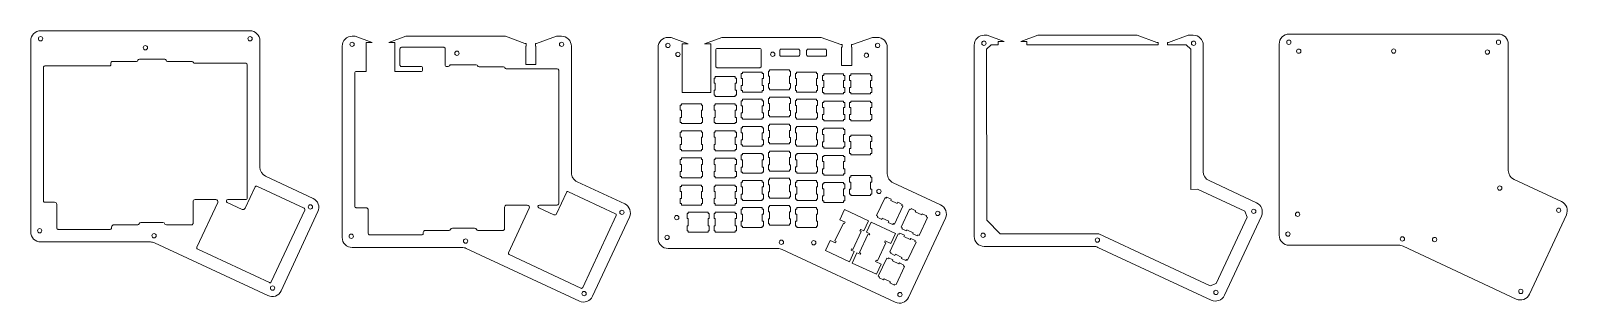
# Model space of a CAD drawing. Header units: inches. Extents: x 21 to 1101, y 11 to 202.
import ezdxf

# ---------------------------------------------------------------- set-up
doc = ezdxf.new("R2010")
doc.units = ezdxf.units.IN
doc.header["$MEASUREMENT"] = 0
doc.layers.add('Cutout', color=7, linetype='Continuous', lineweight=0, true_color=0xde3535)
doc.layers.add('Orig switch cut', color=7, linetype='Continuous', lineweight=0, true_color=0xde3535)

msp = doc.modelspace()

# ---------------------------------------------------------------- linework, layer by layer
at = {"layer": 'Cutout', "lineweight": 0}
msp.add_lwpolyline([(1097, 82.2), (1063.6, 97.8, -0.291482), (1059.6, 104.1), (1059.6, 192.9, 0.414214), (1052.6, 199.9), (1049, 199.9), (1013.1, 199.9), (943.2, 199.9), (907.5, 199.9), (905.5, 199.9, 0.414214), (898.5, 192.9), (898.5, 58.6, 0.414214), (905.5, 51.6), (982.6, 51.6, -0.109498), (985.6, 50.9), (1065.1, 13.8, 0.414191), (1074.4, 17.2), (1100.4, 72.9, 0.414222)], format="xyb", close=True, dxfattribs=at)
for centre in [(905.3, 194.2), (1052.7, 194.2), (912.3, 187.9), (979, 188), (1044.9, 187.3), (1053.6, 91.7), (1095, 76.2), (911.5, 73.3), (904.7, 59.4), (985.1, 56), (1007.8, 55.6), (1068.4, 19.2)]:
    msp.add_circle(centre, 1.52, dxfattribs=at)
at = {"layer": 'Orig switch cut', "lineweight": 0}
for p, q in [((134, 180.7), (134, 180.7)), ((172, 179.4), (172, 179.4))]:
    msp.add_line(p, q, dxfattribs=at)
for points in [[(185.9, 100.1, -0.291482), (181.9, 106.4), (181.9, 195.2, 0.414214), (174.9, 202.2), (171.4, 202.2), (135.5, 202.2), (65.6, 202.2), (29.9, 202.2), (27.8, 202.2, 0.414214), (20.8, 195.2), (20.8, 60.9, 0.414214), (27.8, 53.9), (104.9, 53.9, -0.109498), (107.9, 53.2), (187.5, 16.2, 0.414191), (196.8, 19.5), (222.7, 75.2, 0.414222), (219.4, 84.5)], [(627.1, 95.4, -0.291482), (623, 101.8), (623, 190.6, 0.414214), (616, 197.6), (612.5, 197.6), (598.6, 192.5), (597.8, 192.5), (597.8, 190.8), (598.1, 190.8), (598.1, 177.9), (590.9, 177.9), (590.9, 190.8), (591.2, 190.8), (591.2, 192.5), (590.4, 192.5), (576.6, 197.6), (506.7, 197.6), (494.6, 193.1), (498.9, 193.1), (498.9, 158.9), (478.7, 158.9), (478.7, 193.1), (483, 193.1), (471, 197.6), (468.9, 197.6, 0.414214), (461.9, 190.6), (461.9, 56.3, 0.414214), (468.9, 49.3), (546.1, 49.3, -0.109498), (549, 48.6), (628.6, 11.5, 0.414191), (637.9, 14.9), (663.9, 70.6, 0.414222), (660.5, 79.9)], [(850.7, 13), (771.1, 50.1, 0.109498), (768.2, 50.8), (691.1, 50.8, -0.414214), (684.1, 57.8), (684.1, 192.1, -0.414214), (691.1, 199.1), (693.1, 199.1), (705.2, 194.7), (700.9, 194.7), (700.9, 192.4), (696, 192.4), (692.8, 189.3), (692.9, 69.2), (702.4, 59.6), (771.7, 59.6), (850, 23.1), (854.2, 24.6), (875.9, 71.2), (874.3, 75.4), (841.2, 90.9), (836.3, 90.8), (836.3, 189.3), (833.1, 192.4), (819.9, 192.4), (819.9, 194), (820.7, 194), (834.6, 199.1), (838.1, 199.1, -0.414214), (845.1, 192.1), (845.1, 103.3, 0.291482), (849.2, 97), (882.6, 81.4, -0.414222), (886, 72.1), (860, 16.4, -0.414191)], [(503.5, 189.8), (533.3, 189.8, -0.414214), (534.3, 188.8), (534.3, 177.3, -0.414214), (533.3, 176.3), (503.5, 176.3, -0.414214), (502.5, 177.3), (502.5, 188.8, -0.414214)], [(548.4, 189.3), (560.4, 189.3, -0.414214), (561.4, 188.3), (561.4, 185.3, -0.414214), (560.4, 184.3), (548.4, 184.3, -0.414214), (547.4, 185.3), (547.4, 188.3, -0.414214)], [(567.3, 189.3), (579.3, 189.3, -0.414214), (580.3, 188.3), (580.3, 185.3, -0.414214), (579.3, 184.3), (567.3, 184.3, -0.414214), (566.3, 185.3), (566.3, 188.3, -0.414214)]]:
    msp.add_lwpolyline(points, format="xyb", close=True, dxfattribs=at)
at = {"layer": 'Orig switch cut'}
for points in [[(391, 175.5), (356, 175.5), (355.1, 175.5, -0.308559), (354.2, 176.2, 0.308559), (353.2, 176.8), (352.5, 176.8), (336, 176.8, -0.354597), (335, 177.6, 0.354597), (334, 178.4), (333, 178.4), (316.2, 178.4, 0.314557), (315.2, 177.7, -0.314557), (314.3, 177.1), (313.2, 177.1, -0.414214), (312.2, 178.1), (312.2, 189.6, 0.414214), (311.2, 190.6), (281.4, 190.6, 0.414214), (280.4, 189.6), (280.4, 178.1, 0.414214), (281.4, 177.1), (295.2, 177.1, -0.414214), (296.2, 176.1), (296.2, 175.8), (296.2, 174.6, -0.414214), (295.2, 173.6), (276.8, 173.6), (276.8, 193.9), (272.5, 193.9), (284.6, 198.4), (354.5, 198.4), (368.3, 193.2), (369.1, 193.2), (369.1, 191.5), (368.8, 191.5), (368.8, 178.6), (376, 178.6), (376, 191.5), (375.7, 191.5), (375.7, 193.2), (376.5, 193.2), (390.4, 198.4), (393.9, 198.4, -0.414214), (400.9, 191.4), (400.9, 102.6, 0.291482), (404.9, 96.2), (438.4, 80.6, -0.414222), (441.7, 71.3), (415.8, 15.7, -0.414191), (406.5, 12.3), (326.9, 49.4, 0.109498), (323.9, 50), (246.8, 50, -0.414214), (239.8, 57), (239.8, 191.4, -0.414214), (246.8, 198.4), (248.9, 198.4), (260.9, 193.9), (256.6, 193.9), (256.6, 173.6), (249.7, 173.6, 0.414216), (248.7, 172.6), (248.7, 171.2), (248.7, 153.6), (248.7, 78.9, 0.414214), (249.7, 77.9), (256.6, 77.9, -0.414214), (258.1, 76.4), (258.1, 59.8, 0.414214), (259.2, 58.8), (295.7, 58.8, 0.414214), (296.7, 59.8), (296.7, 60.5, -0.414214), (298.3, 62), (315, 62, 0.305615), (315.9, 62.6, -0.305615), (317.3, 63.6), (332.8, 63.6, -0.305615), (334.2, 62.6, 0.305615), (335.2, 62), (352.9, 62, 0.414214), (353.9, 63), (353.9, 78.3, -0.414214), (355.4, 79.8), (369.9, 79.8, -0.548619), (371.3, 77.6), (356.7, 46.3, 0.414214), (357.2, 45), (407.6, 21.4, 0.414214), (408.9, 21.9), (432.4, 72.4, 0.414214), (432, 73.7), (398.8, 89.2, 0.414214), (397.5, 88.7), (390.5, 73.7, -0.414214), (388.5, 73), (378, 77.8, -0.802585), (378.4, 79.8), (391, 79.8, 0.414214), (392, 80.8), (392, 155.5), (392, 173.7), (392, 174.5, 0.414212), (391, 175.5)], [(172, 179.4), (137, 179.4), (136.1, 179.4, -0.308559), (135.2, 180, 0.308559), (134.2, 180.7), (133.5, 180.7), (117, 180.7, -0.354597), (116, 181.5, 0.354597), (115, 182.3), (114, 182.3), (97.2, 182.3, 0.354597), (96.2, 181.5, -0.354597), (95.2, 180.7), (91.2, 180.7), (78.2, 180.7, 0.414214), (77.2, 179.7), (77.2, 178.5, -0.414214), (76.2, 177.5), (57.8, 177.5), (37.6, 177.5), (30.7, 177.5, 0.414216), (29.7, 176.5), (29.7, 175.1), (29.7, 157.5), (29.7, 82.8, 0.414214), (30.7, 81.8), (37.6, 81.8, -0.414214), (39.1, 80.2), (39.1, 63.7, 0.414214), (40.2, 62.7), (76.7, 62.7, 0.414214), (77.7, 63.7), (77.7, 64.4, -0.414214), (79.3, 65.9), (96, 65.9, 0.305615), (96.9, 66.5, -0.305615), (98.3, 67.5), (113.8, 67.5, -0.305615), (115.2, 66.5, 0.305615), (116.2, 65.9), (133.9, 65.9, 0.414214), (134.9, 66.9), (134.9, 82.1, -0.414214), (136.4, 83.7), (150.9, 83.7, -0.548619), (152.3, 81.5), (137.7, 50.2, 0.414214), (138.2, 48.8), (188.6, 25.3, 0.414214), (189.9, 25.8), (213.4, 76.2, 0.414214), (213, 77.6), (179.8, 93, 0.414214), (178.5, 92.5), (171.5, 77.6, -0.414214), (169.5, 76.8), (159, 81.7, -0.802585), (159.4, 83.7), (172, 83.7, 0.414214), (173, 84.7), (173, 159.4), (173, 177.6), (173, 178.4, 0.414212), (172, 179.4)]]:
    msp.add_lwpolyline(points, format="xyb", dxfattribs=at)
at = {"layer": 'Orig switch cut', "lineweight": 0}
for points in [[(813.4, 192.4), (721.1, 192.4), (721.1, 194.7), (716.8, 194.7), (728.8, 199.1), (798.7, 199.1), (812.6, 194), (813.4, 194), (813.4, 192.4)], [(592.9, 76.6), (589.6, 69.5), (593.4, 67.8), (593, 66.8), (592.1, 67.2), (586.2, 54.6), (587, 54.1), (586.6, 53.2), (582.8, 55), (579.5, 47.9), (596.4, 40), (599.7, 47.1), (597.5, 48.1), (597.9, 49.1), (598.8, 48.7), (604.7, 61.3), (603.8, 61.7), (604.3, 62.7), (606.5, 61.6), (609.8, 68.7), (592.9, 76.6)], [(601.6, 46.2), (598.3, 39.1), (615.3, 31.2), (618.6, 38.3), (614.8, 40.1), (615.2, 41), (616.1, 40.6), (622, 53.3), (621.1, 53.7), (621.5, 54.7), (625.4, 52.9), (628.7, 59.9), (611.7, 67.9), (608.4, 60.8), (610.7, 59.7), (610.2, 58.8), (609.3, 59.2), (603.4, 46.5), (604.3, 46.1), (603.9, 45.2), (601.6, 46.2)]]:
    msp.add_lwpolyline(points, dxfattribs=at)
at = {"layer": 'Orig switch cut'}
for points in [[(535.1, 173.2), (535.1, 172.2), (535.9, 172.2), (535.9, 168.7), (535.1, 168.7), (535.1, 163.7), (535.9, 163.7), (535.9, 160.2), (535.1, 160.2), (535.1, 159.2), (521.2, 159.2), (521.2, 160.2), (520.3, 160.2), (520.3, 163.7), (521.2, 163.7), (521.2, 168.7), (520.3, 168.7), (520.3, 172.2), (521.2, 172.2), (521.2, 173.2)], [(554.2, 174.8), (554.2, 173.8), (555, 173.8), (555, 170.3), (554.2, 170.3), (554.2, 165.3), (555, 165.3), (555, 161.8), (554.2, 161.8), (554.2, 160.8), (540.2, 160.8), (540.2, 161.8), (539.4, 161.8), (539.4, 165.3), (540.2, 165.3), (540.2, 170.3), (539.4, 170.3), (539.4, 173.8), (540.2, 173.8), (540.2, 174.8)], [(573.2, 173.2), (573.2, 172.2), (574, 172.2), (574, 168.7), (573.2, 168.7), (573.2, 163.7), (574, 163.7), (574, 160.2), (573.2, 160.2), (573.2, 159.2), (559.2, 159.2), (559.2, 160.2), (558.4, 160.2), (558.4, 163.7), (559.2, 163.7), (559.2, 168.7), (558.4, 168.7), (558.4, 172.2), (559.2, 172.2), (559.2, 173.2)], [(516.1, 170), (516.1, 169), (516.9, 169), (516.9, 165.5), (516.1, 165.5), (516.1, 160.5), (516.9, 160.5), (516.9, 157), (516.1, 157), (516.1, 156), (502.1, 156), (502.1, 157), (501.3, 157), (501.3, 160.5), (502.1, 160.5), (502.1, 165.5), (501.3, 165.5), (501.3, 169), (502.1, 169), (502.1, 170)], [(592.2, 171.9), (592.2, 170.9), (593.1, 170.9), (593.1, 167.4), (592.2, 167.4), (592.2, 162.4), (593.1, 162.4), (593.1, 158.9), (592.2, 158.9), (592.2, 157.9), (578.3, 157.9), (578.3, 158.9), (577.5, 158.9), (577.5, 162.4), (578.3, 162.4), (578.3, 167.4), (577.5, 167.4), (577.5, 170.9), (578.3, 170.9), (578.3, 171.9)], [(611.3, 171.9), (611.3, 170.9), (612.1, 170.9), (612.1, 167.4), (611.3, 167.4), (611.3, 162.4), (612.1, 162.4), (612.1, 158.9), (611.3, 158.9), (611.3, 157.9), (597.4, 157.9), (597.4, 158.9), (596.5, 158.9), (596.5, 162.4), (597.4, 162.4), (597.4, 167.4), (596.5, 167.4), (596.5, 170.9), (597.4, 170.9), (597.4, 171.9)], [(535.1, 154.1), (535.1, 153.1), (535.9, 153.1), (535.9, 149.6), (535.1, 149.6), (535.1, 144.6), (535.9, 144.6), (535.9, 141.1), (535.1, 141.1), (535.1, 140.2), (521.1, 140.2), (521.1, 141.1), (520.3, 141.1), (520.3, 144.6), (521.1, 144.6), (521.1, 149.6), (520.3, 149.6), (520.3, 153.1), (521.1, 153.1), (521.1, 154.1)], [(554.2, 155.7), (554.2, 154.7), (555, 154.7), (555, 151.2), (554.2, 151.2), (554.2, 146.2), (555, 146.2), (555, 142.7), (554.2, 142.7), (554.2, 141.8), (540.2, 141.8), (540.2, 142.7), (539.4, 142.7), (539.4, 146.2), (540.2, 146.2), (540.2, 151.2), (539.4, 151.2), (539.4, 154.7), (540.2, 154.7), (540.2, 155.7)], [(573.2, 154.1), (573.2, 153.2), (574, 153.2), (574, 149.7), (573.2, 149.7), (573.2, 144.6), (574, 144.6), (574, 141.1), (573.2, 141.1), (573.2, 140.2), (559.2, 140.2), (559.2, 141.1), (558.4, 141.1), (558.4, 144.6), (559.2, 144.6), (559.2, 149.7), (558.4, 149.7), (558.4, 153.2), (559.2, 153.2), (559.2, 154.1)], [(592.3, 152.8), (592.3, 151.9), (593.1, 151.9), (593.1, 148.4), (592.3, 148.4), (592.3, 143.4), (593.1, 143.4), (593.1, 139.9), (592.3, 139.9), (592.3, 138.9), (578.3, 138.9), (578.3, 139.9), (577.5, 139.9), (577.5, 143.4), (578.3, 143.4), (578.3, 148.4), (577.5, 148.4), (577.5, 151.9), (578.3, 151.9), (578.3, 152.8)], [(611.3, 152.8), (611.3, 151.9), (612.1, 151.9), (612.1, 148.4), (611.3, 148.4), (611.3, 143.4), (612.1, 143.4), (612.1, 139.9), (611.3, 139.9), (611.3, 138.9), (597.4, 138.9), (597.4, 139.9), (596.5, 139.9), (596.5, 143.4), (597.4, 143.4), (597.4, 148.4), (596.5, 148.4), (596.5, 151.9), (597.4, 151.9), (597.4, 152.8)], [(492.3, 150.9), (492.3, 150), (493.1, 150), (493.1, 146.5), (492.3, 146.5), (492.3, 141.4), (493.1, 141.4), (493.1, 137.9), (492.3, 137.9), (492.3, 137), (478.3, 137), (478.3, 137.9), (477.5, 137.9), (477.5, 141.4), (478.3, 141.4), (478.3, 146.5), (477.5, 146.5), (477.5, 150), (478.3, 150), (478.3, 150.9)], [(516.1, 150.9), (516.1, 150), (516.9, 150), (516.9, 146.5), (516.1, 146.5), (516.1, 141.4), (516.9, 141.4), (516.9, 137.9), (516.1, 137.9), (516.1, 137), (502.1, 137), (502.1, 137.9), (501.3, 137.9), (501.3, 141.4), (502.1, 141.4), (502.1, 146.5), (501.3, 146.5), (501.3, 150), (502.1, 150), (502.1, 150.9)], [(492.3, 131.9), (492.3, 130.9), (493.1, 130.9), (493.1, 127.4), (492.3, 127.4), (492.3, 122.4), (493.1, 122.4), (493.1, 118.9), (492.3, 118.9), (492.3, 117.9), (478.3, 117.9), (478.3, 118.9), (477.5, 118.9), (477.5, 122.4), (478.3, 122.4), (478.3, 127.4), (477.5, 127.4), (477.5, 130.9), (478.3, 130.9), (478.3, 131.9)], [(516.1, 131.9), (516.1, 130.9), (516.9, 130.9), (516.9, 127.4), (516.1, 127.4), (516.1, 122.4), (516.9, 122.4), (516.9, 118.9), (516.1, 118.9), (516.1, 117.9), (502.1, 117.9), (502.1, 118.9), (501.3, 118.9), (501.3, 122.4), (502.1, 122.4), (502.1, 127.4), (501.3, 127.4), (501.3, 130.9), (502.1, 130.9), (502.1, 131.9)], [(535.1, 135.1), (535.1, 134.1), (535.9, 134.1), (535.9, 130.6), (535.1, 130.6), (535.1, 125.6), (535.9, 125.6), (535.9, 122.1), (535.1, 122.1), (535.1, 121.1), (521.1, 121.1), (521.1, 122.1), (520.3, 122.1), (520.3, 125.6), (521.1, 125.6), (521.1, 130.6), (520.3, 130.6), (520.3, 134.1), (521.1, 134.1), (521.1, 135.1)], [(554.2, 136.7), (554.2, 135.7), (555, 135.7), (555, 132.2), (554.2, 132.2), (554.2, 127.2), (555, 127.2), (555, 123.7), (554.2, 123.7), (554.2, 122.7), (540.2, 122.7), (540.2, 123.7), (539.4, 123.7), (539.4, 127.2), (540.2, 127.2), (540.2, 132.2), (539.4, 132.2), (539.4, 135.7), (540.2, 135.7), (540.2, 136.7)], [(573.2, 135.1), (573.2, 134.1), (574, 134.1), (574, 130.6), (573.2, 130.6), (573.2, 125.6), (574, 125.6), (574, 122.1), (573.2, 122.1), (573.2, 121.1), (559.2, 121.1), (559.2, 122.1), (558.4, 122.1), (558.4, 125.6), (559.2, 125.6), (559.2, 130.6), (558.4, 130.6), (558.4, 134.1), (559.2, 134.1), (559.2, 135.1)], [(592.2, 133.8), (592.2, 132.8), (593.1, 132.8), (593.1, 129.3), (592.2, 129.3), (592.2, 124.3), (593.1, 124.3), (593.1, 120.8), (592.2, 120.8), (592.2, 119.8), (578.3, 119.8), (578.3, 120.8), (577.5, 120.8), (577.5, 124.3), (578.3, 124.3), (578.3, 129.3), (577.5, 129.3), (577.5, 132.8), (578.3, 132.8), (578.3, 133.8)], [(611.3, 129), (611.3, 128), (612.1, 128), (612.1, 124.5), (611.3, 124.5), (611.3, 119.5), (612.1, 119.5), (612.1, 116), (611.3, 116), (611.3, 115.1), (597.4, 115.1), (597.4, 116), (596.5, 116), (596.5, 119.5), (597.4, 119.5), (597.4, 124.5), (596.5, 124.5), (596.5, 128), (597.4, 128), (597.4, 129)], [(492.3, 112.9), (492.3, 111.9), (493.1, 111.9), (493.1, 108.4), (492.3, 108.4), (492.3, 103.4), (493.1, 103.4), (493.1, 99.9), (492.3, 99.9), (492.3, 98.9), (478.3, 98.9), (478.3, 99.9), (477.5, 99.9), (477.5, 103.4), (478.3, 103.4), (478.3, 108.4), (477.5, 108.4), (477.5, 111.9), (478.3, 111.9), (478.3, 112.9)], [(516.1, 112.8), (516.1, 111.9), (516.9, 111.9), (516.9, 108.4), (516.1, 108.4), (516.1, 103.4), (516.9, 103.4), (516.9, 99.9), (516.1, 99.9), (516.1, 98.9), (502.1, 98.9), (502.1, 99.9), (501.3, 99.9), (501.3, 103.4), (502.1, 103.4), (502.1, 108.4), (501.3, 108.4), (501.3, 111.9), (502.1, 111.9), (502.1, 112.8)], [(535.1, 116), (535.1, 115.1), (535.9, 115.1), (535.9, 111.6), (535.1, 111.6), (535.1, 106.5), (535.9, 106.5), (535.9, 103), (535.1, 103), (535.1, 102.1), (521.2, 102.1), (521.2, 103), (520.3, 103), (520.3, 106.5), (521.2, 106.5), (521.2, 111.6), (520.3, 111.6), (520.3, 115.1), (521.2, 115.1), (521.2, 116)], [(554.2, 117.6), (554.2, 116.7), (555, 116.7), (555, 113.2), (554.2, 113.2), (554.2, 108.1), (555, 108.1), (555, 104.6), (554.2, 104.6), (554.2, 103.7), (540.2, 103.7), (540.2, 104.6), (539.4, 104.6), (539.4, 108.1), (540.2, 108.1), (540.2, 113.2), (539.4, 113.2), (539.4, 116.7), (540.2, 116.7), (540.2, 117.6)], [(573.2, 116.1), (573.2, 115.1), (574, 115.1), (574, 111.6), (573.2, 111.6), (573.2, 106.6), (574, 106.6), (574, 103.1), (573.2, 103.1), (573.2, 102.1), (559.3, 102.1), (559.3, 103.1), (558.4, 103.1), (558.4, 106.6), (559.3, 106.6), (559.3, 111.6), (558.4, 111.6), (558.4, 115.1), (559.3, 115.1), (559.3, 116.1)], [(592.3, 114.7), (592.3, 113.8), (593.1, 113.8), (593.1, 110.3), (592.3, 110.3), (592.3, 105.3), (593.1, 105.3), (593.1, 101.8), (592.3, 101.8), (592.3, 100.8), (578.3, 100.8), (578.3, 101.8), (577.5, 101.8), (577.5, 105.3), (578.3, 105.3), (578.3, 110.3), (577.5, 110.3), (577.5, 113.8), (578.3, 113.8), (578.3, 114.7)], [(554.2, 98.6), (554.2, 97.6), (555, 97.6), (555, 94.1), (554.2, 94.1), (554.2, 89.1), (555, 89.1), (555, 85.6), (554.2, 85.6), (554.2, 84.6), (540.2, 84.6), (540.2, 85.6), (539.4, 85.6), (539.4, 89.1), (540.2, 89.1), (540.2, 94.1), (539.4, 94.1), (539.4, 97.6), (540.2, 97.6), (540.2, 98.6)], [(611.3, 100.5), (611.3, 99.5), (612.1, 99.5), (612.1, 96), (611.3, 96), (611.3, 91), (612.1, 91), (612.1, 87.5), (611.3, 87.5), (611.3, 86.5), (597.4, 86.5), (597.4, 87.5), (596.5, 87.5), (596.5, 91), (597.4, 91), (597.4, 96), (596.5, 96), (596.5, 99.5), (597.4, 99.5), (597.4, 100.5)], [(492.3, 93.8), (492.3, 92.8), (493.1, 92.8), (493.1, 89.3), (492.3, 89.3), (492.3, 84.3), (493.1, 84.3), (493.1, 80.8), (492.3, 80.8), (492.3, 79.8), (478.3, 79.8), (478.3, 80.8), (477.5, 80.8), (477.5, 84.3), (478.3, 84.3), (478.3, 89.3), (477.5, 89.3), (477.5, 92.8), (478.3, 92.8), (478.3, 93.8)], [(516.1, 93.8), (516.1, 92.8), (516.9, 92.8), (516.9, 89.3), (516.1, 89.3), (516.1, 84.3), (516.9, 84.3), (516.9, 80.8), (516.1, 80.8), (516.1, 79.8), (502.1, 79.8), (502.1, 80.8), (501.3, 80.8), (501.3, 84.3), (502.1, 84.3), (502.1, 89.3), (501.3, 89.3), (501.3, 92.8), (502.1, 92.8), (502.1, 93.8)], [(535.1, 97), (535.1, 96), (535.9, 96), (535.9, 92.5), (535.1, 92.5), (535.1, 87.5), (535.9, 87.5), (535.9, 84), (535.1, 84), (535.1, 83), (521.2, 83), (521.2, 84), (520.3, 84), (520.3, 87.5), (521.2, 87.5), (521.2, 92.5), (520.3, 92.5), (520.3, 96), (521.2, 96), (521.2, 97)], [(573.2, 97), (573.2, 96), (574, 96), (574, 92.5), (573.2, 92.5), (573.2, 87.5), (574, 87.5), (574, 84), (573.2, 84), (573.2, 83), (559.3, 83), (559.3, 84), (558.4, 84), (558.4, 87.5), (559.3, 87.5), (559.3, 92.5), (558.4, 92.5), (558.4, 96), (559.3, 96), (559.3, 97)], [(592.3, 95.7), (592.3, 94.7), (593.1, 94.7), (593.1, 91.2), (592.3, 91.2), (592.3, 86.2), (593.1, 86.2), (593.1, 82.7), (592.3, 82.7), (592.3, 81.7), (578.3, 81.7), (578.3, 82.7), (577.5, 82.7), (577.5, 86.2), (578.3, 86.2), (578.3, 91.2), (577.5, 91.2), (577.5, 94.7), (578.3, 94.7), (578.3, 95.7)], [(535.1, 78), (535.1, 77), (535.9, 77), (535.9, 73.5), (535.1, 73.5), (535.1, 68.5), (535.9, 68.5), (535.9, 65), (535.1, 65), (535.1, 64), (521.2, 64), (521.2, 65), (520.3, 65), (520.3, 68.5), (521.2, 68.5), (521.2, 73.5), (520.3, 73.5), (520.3, 77), (521.2, 77), (521.2, 78)], [(554.2, 79.6), (554.2, 78.6), (555, 78.6), (555, 75.1), (554.2, 75.1), (554.2, 70.1), (555, 70.1), (555, 66.6), (554.2, 66.6), (554.2, 65.6), (540.2, 65.6), (540.2, 66.6), (539.4, 66.6), (539.4, 70.1), (540.2, 70.1), (540.2, 75.1), (539.4, 75.1), (539.4, 78.6), (540.2, 78.6), (540.2, 79.6)], [(573.2, 78), (573.2, 77), (574, 77), (574, 73.5), (573.2, 73.5), (573.2, 68.5), (574, 68.5), (574, 65), (573.2, 65), (573.2, 64), (559.3, 64), (559.3, 65), (558.4, 65), (558.4, 68.5), (559.3, 68.5), (559.3, 73.5), (558.4, 73.5), (558.4, 77), (559.3, 77), (559.3, 78)], [(621.4, 85), (622.3, 84.6), (622.6, 85.3), (625.8, 83.9), (625.4, 83.1), (630, 81), (630.3, 81.8), (633.5, 80.3), (633.2, 79.5), (634, 79.1), (628.1, 66.5), (627.3, 66.9), (626.9, 66.1), (623.7, 67.6), (624.1, 68.4), (619.5, 70.5), (619.2, 69.7), (616, 71.2), (616.4, 72), (615.5, 72.4)], [(638.6, 77), (639.5, 76.6), (639.9, 77.3), (643, 75.8), (642.7, 75.1), (647.2, 73), (647.6, 73.7), (650.8, 72.2), (650.4, 71.5), (651.3, 71.1), (645.4, 58.4), (644.5, 58.8), (644.2, 58.1), (641, 59.6), (641.3, 60.3), (636.8, 62.4), (636.5, 61.7), (633.3, 63.2), (633.6, 63.9), (632.7, 64.3)], [(497, 74.8), (497, 73.8), (497.8, 73.8), (497.8, 70.3), (497, 70.3), (497, 65.3), (497.8, 65.3), (497.8, 61.8), (497, 61.8), (497, 60.8), (483.1, 60.8), (483.1, 61.8), (482.2, 61.8), (482.2, 65.3), (483.1, 65.3), (483.1, 70.3), (482.2, 70.3), (482.2, 73.8), (483.1, 73.8), (483.1, 74.8)], [(516.1, 74.8), (516.1, 73.8), (516.9, 73.8), (516.9, 70.3), (516.1, 70.3), (516.1, 65.3), (516.9, 65.3), (516.9, 61.8), (516.1, 61.8), (516.1, 60.8), (502.1, 60.8), (502.1, 61.8), (501.3, 61.8), (501.3, 65.3), (502.1, 65.3), (502.1, 70.3), (501.3, 70.3), (501.3, 73.8), (502.1, 73.8), (502.1, 74.8)], [(630.6, 59.7), (631.5, 59.3), (631.8, 60), (635, 58.6), (634.7, 57.8), (639.2, 55.7), (639.5, 56.4), (642.7, 55), (642.4, 54.2), (643.3, 53.8), (637.3, 41.1), (636.5, 41.6), (636.1, 40.8), (632.9, 42.3), (633.3, 43), (628.7, 45.2), (628.4, 44.4), (625.2, 45.9), (625.6, 46.6), (624.7, 47)], [(622.6, 42.5), (623.5, 42.1), (623.8, 42.8), (627, 41.3), (626.6, 40.6), (631.2, 38.5), (631.5, 39.2), (634.7, 37.7), (634.3, 37), (635.2, 36.6), (629.3, 23.9), (628.4, 24.3), (628.1, 23.6), (624.9, 25.1), (625.3, 25.8), (620.7, 27.9), (620.4, 27.2), (617.2, 28.7), (617.6, 29.4), (616.7, 29.8)]]:
    msp.add_lwpolyline(points, close=True, dxfattribs=at)
at = {"layer": 'Orig switch cut', "lineweight": 0}
for centre in [(27.7, 196.6), (175, 196.6), (690.9, 193.5), (838.3, 193.5), (101.4, 190.3), (246.7, 192.7), (320.4, 186.4), (394, 192.7), (468.8, 191.9), (475.8, 185.6), (542.5, 185.7), (608.3, 185), (616.2, 191.9), (617.1, 89.4), (217.4, 78.5), (436.4, 74.7), (880.6, 75.4), (475, 71), (658.5, 73.9), (27.1, 61.8), (107.5, 58.3), (246.1, 57.9), (326.5, 54.5), (468.2, 57.1), (548.6, 53.7), (571.3, 53.3), (690.3, 58.6), (770.7, 55.2), (190.8, 21.5), (409.8, 17.6), (631.9, 16.9), (854, 18.4)]:
    msp.add_circle(centre, 1.52, dxfattribs=at)

doc.saveas('drawing.dxf')
